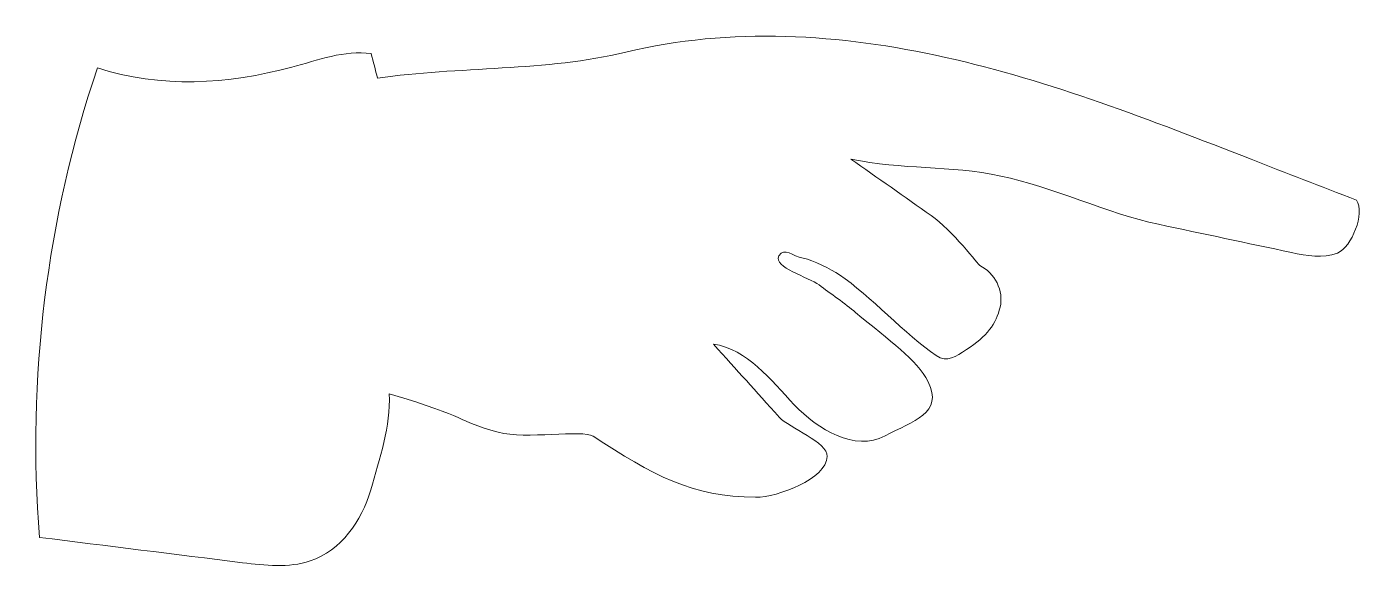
# Model space of a CAD drawing. Header units: centimetres. Extents: x 1.31 to 3.61, y -2.03 to -1.1.
import ezdxf

# ---------------------------------------------------------------- set-up
doc = ezdxf.new("R2010")
doc.units = ezdxf.units.CM
doc.header["$MEASUREMENT"] = 0
doc.layers.add('Layer 1', color=7, linetype='Continuous', lineweight=0)

msp = doc.modelspace()

# ---------------------------------------------------------------- linework, layer by layer
at = {"layer": 'Layer 1', "color": 250, "lineweight": 18, "true_color": 0x1d1d1b}
msp.add_open_spline([(1.4359, -1.174), (1.3489, -1.4317), (1.3149, -1.7071), (1.3366, -1.9781), (1.4524, -1.9925), (1.5683, -2.007), (1.6842, -2.0214), (1.7229, -2.0262), (1.7633, -2.0309), (1.8002, -2.0183), (1.8526, -2.0004), (1.8885, -1.95), (1.9037, -1.8967), (1.9189, -1.8435), (1.9379, -1.7876), (1.9355, -1.7323), (2.0771, -1.7738), (2.046, -1.7773), (2.1221, -1.798), (2.1693, -1.8109), (2.2657, -1.7926), (2.2845, -1.8049), (2.3847, -1.8706), (2.4552, -1.9094), (2.5624, -1.9093), (2.6011, -1.9092), (2.6835, -1.8782), (2.6853, -1.8395), (2.6863, -1.8153), (2.6196, -1.7904), (2.6034, -1.7725), (2.5611, -1.7255), (2.5325, -1.6938), (2.4902, -1.6469), (2.5485, -1.6558), (2.588, -1.7082), (2.6287, -1.7509), (2.6694, -1.7935), (2.732, -1.8315), (2.7842, -1.8041), (2.8315, -1.7794), (2.8848, -1.7649), (2.858, -1.7116), (2.8384, -1.6726), (2.7924, -1.6425), (2.7338, -1.5928), (2.7168, -1.5783), (2.6892, -1.5593), (2.6714, -1.5458), (2.6536, -1.5323), (2.5915, -1.5155), (2.6025, -1.4961), (2.6118, -1.48), (2.6255, -1.4967), (2.6438, -1.5), (2.6621, -1.5033), (2.6905, -1.5182), (2.706, -1.5285), (2.7578, -1.563), (2.8201, -1.6322), (2.8718, -1.6667), (2.8906, -1.6792), (2.9047, -1.6685), (2.9237, -1.6563), (2.9583, -1.6341), (2.9744, -1.6118), (2.9811, -1.5839), (2.9877, -1.5561), (2.9722, -1.5245), (2.9461, -1.5127), (2.9461, -1.5127), (2.8977, -1.4512), (2.8633, -1.427), (2.8174, -1.3947), (2.7714, -1.3624), (2.7255, -1.3301), (2.8141, -1.3489), (2.8938, -1.3404), (2.9824, -1.3592), (3.0694, -1.3776), (3.1653, -1.4234), (3.2523, -1.4419), (3.3281, -1.458), (3.404, -1.4741), (3.4799, -1.4902), (3.5059, -1.4957), (3.5338, -1.5011), (3.5585, -1.4911), (3.5832, -1.4812), (3.6061, -1.4227), (3.5912, -1.4006), (3.5287, -1.3762), (3.4731, -1.3551), (3.4107, -1.3306), (3.2393, -1.2635), (3.0671, -1.1962), (2.8876, -1.156), (2.708, -1.1158), (2.5193, -1.1036), (2.3405, -1.1471), (2.2054, -1.18), (2.0528, -1.1716), (1.9153, -1.1916), (1.9117, -1.1776), (1.9081, -1.1636), (1.9044, -1.1495), (1.8585, -1.1432), (1.8132, -1.1608), (1.7684, -1.1728), (1.6592, -1.2022), (1.5433, -1.2093), (1.4359, -1.174)], degree=3, knots=[0, 0, 0, 0, 1, 1, 1, 2, 2, 2, 3, 3, 3, 4, 4, 4, 5, 5, 5, 6, 6, 6, 7, 7, 7, 8, 8, 8, 9, 9, 9, 10, 10, 10, 11, 11, 11, 12, 12, 12, 13, 13, 13, 14, 14, 14, 15, 15, 15, 16, 16, 16, 17, 17, 17, 18, 18, 18, 19, 19, 19, 20, 20, 20, 21, 21, 21, 22, 22, 22, 23, 23, 23, 24, 24, 24, 25, 25, 25, 26, 26, 26, 27, 27, 27, 28, 28, 28, 29, 29, 29, 30, 30, 30, 31, 31, 31, 32, 32, 32, 33, 33, 33, 34, 34, 34, 35, 35, 35, 36, 36, 36, 37, 37, 37, 37], dxfattribs=at)

doc.saveas('drawing.dxf')
